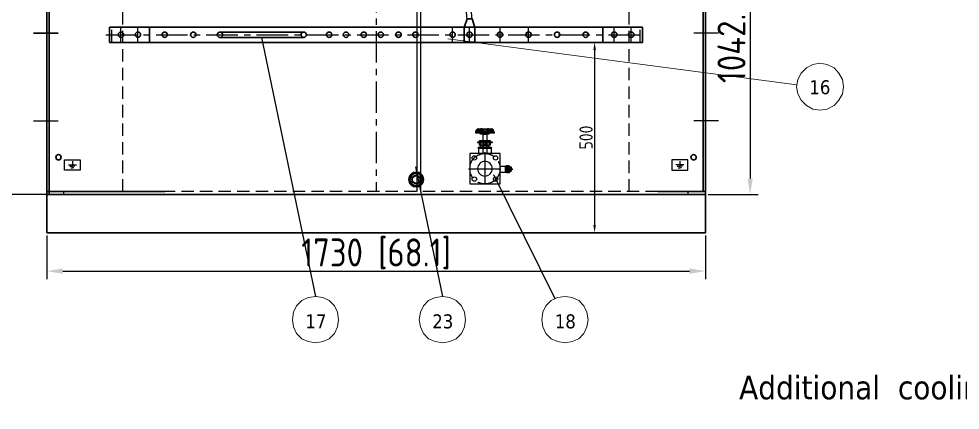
# Model space of a CAD drawing. Header units: millimetres. Extents: x 198356 to 209798, y -190593 to -183267.
# Drawn here: x 199758 to 202230, y -186499 to -185471 of the extents above; entities that cross this region are included whole.
import ezdxf

# ---------------------------------------------------------------- set-up
doc = ezdxf.new("R2010")
doc.units = ezdxf.units.MM
doc.header["$LTSCALE"] = 13
doc.linetypes.add('CENTERX2', pattern=[101.6, 63.5, -12.7, 12.7, -12.7])
doc.linetypes.add('DASHED', pattern=[0.75, 0.5, -0.25])
for name, color, linetype in [('1', 4, 'Continuous'), ('4虚线层', 6, 'DASHED'), ('粗实线', 4, 'Continuous'), ('细实线', 2, 'Continuous')]:
    doc.layers.add(name, color=color, linetype=linetype)
for name, color, linetype, lineweight in [('1粗实线', 4, 'Continuous', 50), ('2细实线', 3, 'Continuous', 20), ('标注、文本', 3, 'Continuous', 25), ('铁心', 3, 'Continuous', 0)]:
    doc.layers.add(name, color=color, linetype=linetype, lineweight=lineweight)
doc.styles.get("Standard").update_dxf_attribs({"font": 'gbenor.shx', "bigfont": 'gbcbig.shx'})
doc.styles.add('Tahoma$001', font='tahoma.ttf', dxfattribs={"height": 2.159784})
doc.styles.add('Tahoma_txtstyle_30.40_0_0', font='tahoma.ttf')
doc.dimstyles.new('1-15', dxfattribs={"dimscale": 10, "dimtxt": 3.5, "dimasz": 2, "dimexe": 1.5, "dimexo": 0.5, "dimgap": 0.5, "dimtad": 1, "dimtoh": 1, "dimdec": 1, "dimdsep": 46, "dimtxsty": 'Standard', "dimcen": 2.5, "dimclrd": 3, "dimclre": 3, "dimclrt": 3, "dimadec": 0, "dimazin": 2, "dimtfac": 1, "dimtdec": 1, "dimtmove": 0, "dimatfit": 2, "dimfxl": 1, "dimarcsym": 0})
doc.dimstyles.new('英寸 1-10', dxfattribs={"dimscale": 14, "dimtxt": 3.5, "dimasz": 2, "dimexe": 1.5, "dimexo": 0.5, "dimgap": 0.5, "dimtad": 1, "dimtoh": 1, "dimdec": 1, "dimdsep": 46, "dimtxsty": 'Standard', "dimcen": 2.5, "dimclrd": 3, "dimclre": 3, "dimclrt": 3, "dimadec": 0, "dimazin": 2, "dimtfac": 1, "dimtdec": 1, "dimtmove": 0, "dimatfit": 2, "dimfxl": 1, "dimarcsym": 0})

# ---------------------------------------------------------------- blocks, each defined once
blk = doc.blocks.new('A$C1DFE2BEF')
at = {"layer": '粗实线'}
h = blk.add_hatch(color=256, dxfattribs=at)
h.dxf.hatch_style = 2
h.paths.add_polyline_path([(99.9, 51.8), (99.9, 32.8), (104.9, 32.8)])
h = blk.add_hatch(color=256, dxfattribs=at)
h.dxf.hatch_style = 2
h.paths.add_polyline_path([(99.9, 51.8), (104.9, 51.8), (104.9, 32.8)])
at = {"layer": '1', "color": 1, "linetype": 'CENTERX2', "lineweight": -3, "ltscale": 0.1}
for p, q in [((43.3, 87.1), (43.3, 0)), ((0, 43.6), (86.7, 43.6))]:
    blk.add_line(p, q, dxfattribs=at)
at = {"layer": '1'}
blk.add_lwpolyline([(83.3, 83.6), (3.3, 83.6), (3.3, 3.6), (83.3, 3.6)], close=True, dxfattribs=at)
at = {"layer": '1', "color": 1, "linetype": 'CENTERX2', "lineweight": -3, "ltscale": 0.1}
blk.add_circle((43.3, 43.6), 40, dxfattribs=at)
at = {"layer": '1'}
for centre in [(15.5, 72), (71.2, 72), (15.5, 16.4), (71.2, 16.4)]:
    blk.add_circle(centre, 5.76, dxfattribs=at)
blk.add_arc((43.3, 43.6), 19.2, 305.0033, 302.381, dxfattribs=at)
at = {"layer": '粗实线'}
for points in [[(25.6, 148.6), (23, 147.3), (20.5, 144.8)], [(35.7, 148.6), (33.2, 148.6), (29.4, 146), (28.1, 142.2)], [(38.3, 142.2), (37, 147.3), (35.7, 148.6)], [(48.4, 142.2), (49.7, 147.3), (49.7, 148.6)], [(58.6, 142.2), (56, 146), (52.2, 148.6)], [(66.2, 144.8), (63.7, 147.3), (61.1, 148.6)], [(67.5, 139.7), (67.5, 137.1), (19.2, 137.1), (19.2, 139.7)], [(58.6, 139.7), (67.5, 139.7), (67.5, 137.1), (19.2, 137.1), (19.2, 139.7), (28.1, 139.7)], [(25.6, 147.3), (23, 146), (20.5, 144.8)], [(25.6, 146), (24.3, 144.8), (23, 143.5)], [(25.6, 144.8), (24.3, 144.8), (23, 143.5)], [(33.2, 146), (31.9, 144.8), (30.6, 142.2)], [(33.2, 144.8), (31.9, 144.8), (30.6, 142.2)], [(30.6, 137.1), (30.6, 142.2), (30.6, 139.7)], [(30.6, 139.7), (56, 139.7)], [(35.7, 142.2), (35.7, 144.8), (34.5, 146)], [(35.7, 142.2), (34.5, 144.8)], [(35.7, 144.8), (35.7, 146)], [(52.2, 146), (51, 146), (51, 144.8), (51, 142.2)], [(52.2, 144.8), (51, 144.8)], [(56, 142.2), (54.8, 144.8), (52.2, 146)], [(56, 142.2), (54.8, 144.8), (52.2, 144.8)], [(56, 137.1), (56, 142.2), (56, 139.7)], [(64.9, 144.8), (63.7, 146), (61.1, 147.3)], [(63.7, 143.5), (62.4, 144.8), (61.1, 146)], [(63.7, 143.5), (62.4, 144.8), (61.1, 144.8)], [(29.4, 114.3), (29.4, 118.1), (57.3, 118.1), (57.3, 114.3)], [(57.3, 111.7), (57.3, 105.4), (29.4, 105.4), (29.4, 111.7)], [(83.3, 50.5), (97.3, 50.5), (97.3, 34), (83.3, 34)], [(108.7, 35.3), (108.7, 49.3), (108.7, 50.5), (107.5, 50.5)], [(107.5, 34), (108.7, 34), (108.7, 35.3)], [(110, 36.6), (110, 48), (108.7, 48)], [(110, 36.6), (108.7, 35.3)], [(112.6, 36.6), (112.6, 48), (110, 48)], [(112.6, 48), (112.6, 46.7)], [(112.6, 36.6), (112.6, 37.8)], [(115.1, 42.9), (115.1, 41.7), (113.8, 41.7), (113.8, 42.9), (115.1, 42.9), (115.1, 40.4), (115.1, 42.9), (115.1, 41.7), (115.1, 40.4)]]:
    blk.add_lwpolyline(points, dxfattribs=at)
for points in [[(53.5, 137.1), (53.5, 134.6), (31.9, 134.6), (31.9, 137.1)], [(48.4, 134.6), (48.4, 83.6), (38.3, 83.6), (38.3, 134.6)], [(62.4, 114.3), (62.4, 113), (24.3, 113), (24.3, 114.3)], [(62.4, 113), (62.4, 111.7), (24.3, 111.7), (24.3, 113)], [(59.9, 100.3), (59.9, 96.5), (26.8, 96.5), (26.8, 100.3)], [(53.5, 105.4), (53.5, 100.3), (31.9, 100.3), (31.9, 105.4)], [(104.9, 51.8), (104.9, 32.8), (99.9, 32.8), (99.9, 51.8)], [(107.5, 50.5), (107.5, 34), (106.2, 34), (106.2, 50.5)], [(99.9, 49.3), (99.9, 35.3), (97.3, 35.3), (97.3, 49.3)], [(113.8, 44.2), (113.8, 40.4), (112.6, 40.4), (112.6, 44.2)]]:
    blk.add_lwpolyline(points, close=True, dxfattribs=at)
for points in [[(25.6, 148.6), (25.6, 148.6), (61.1, 148.6), (61.1, 148.6)], [(40.8, 148.6), (40.8, 148.6), (40.8, 137.1), (40.8, 137.1)], [(45.9, 148.6), (45.9, 148.6), (45.9, 137.1), (45.9, 137.1)], [(52.2, 148.6), (52.2, 148.6), (49.7, 148.6), (49.7, 148.6)], [(49.7, 147.3), (49.7, 147.3), (49.7, 148.6), (49.7, 148.6)], [(19.2, 139.7), (19.2, 139.7), (20.5, 144.8), (20.5, 144.8)], [(19.2, 139.7), (19.2, 139.7), (20.5, 144.8), (20.5, 144.8)], [(20.5, 139.7), (20.5, 139.7), (23, 143.5), (23, 143.5)], [(21.8, 139.7), (21.8, 139.7), (23, 143.5), (23, 143.5)], [(28.1, 139.7), (28.1, 139.7), (21.8, 139.7), (21.8, 139.7)], [(23, 142.2), (23, 142.2), (28.1, 142.2), (28.1, 142.2)], [(25.6, 147.3), (25.6, 147.3), (30.6, 147.3), (30.6, 147.3)], [(25.6, 146), (25.6, 146), (29.4, 146), (29.4, 146)], [(25.6, 144.8), (25.6, 144.8), (29.4, 144.8), (29.4, 144.8)], [(28.1, 142.2), (28.1, 142.2), (28.1, 137.1), (28.1, 137.1)], [(28.1, 139.7), (28.1, 139.7), (30.6, 139.7), (30.6, 139.7)], [(30.6, 142.2), (30.6, 142.2), (56, 142.2), (56, 142.2)], [(56, 139.7), (56, 139.7), (30.6, 139.7), (30.6, 139.7)], [(33.2, 146), (33.2, 146), (34.5, 146), (34.5, 146)], [(33.2, 144.8), (33.2, 144.8), (34.5, 144.8), (34.5, 144.8)], [(51, 144.8), (51, 144.8), (49.7, 142.2), (49.7, 142.2)], [(52.2, 146), (52.2, 146), (52.2, 147.3), (52.2, 147.3)], [(52.2, 144.8), (52.2, 144.8), (52.2, 146), (52.2, 146)], [(61.1, 147.3), (61.1, 147.3), (54.8, 147.3), (54.8, 147.3)], [(61.1, 146), (61.1, 146), (57.3, 146), (57.3, 146)], [(61.1, 144.8), (61.1, 144.8), (57.3, 144.8), (57.3, 144.8)], [(58.6, 142.2), (58.6, 142.2), (63.7, 142.2), (63.7, 142.2)], [(63.7, 142.2), (63.7, 142.2), (58.6, 142.2), (58.6, 142.2)], [(58.6, 142.2), (58.6, 142.2), (58.6, 137.1), (58.6, 137.1)], [(67.5, 139.7), (67.5, 139.7), (58.6, 139.7), (58.6, 139.7)], [(58.6, 139.7), (58.6, 139.7), (64.9, 139.7), (64.9, 139.7)], [(64.9, 139.7), (64.9, 139.7), (63.7, 143.5), (63.7, 143.5)], [(64.9, 139.7), (64.9, 139.7), (63.7, 143.5), (63.7, 143.5)], [(67.5, 139.7), (67.5, 139.7), (64.9, 144.8), (64.9, 144.8)], [(67.5, 139.7), (67.5, 139.7), (66.2, 144.8), (66.2, 144.8)], [(67.5, 137.1), (67.5, 137.1), (67.5, 139.7), (67.5, 139.7)], [(31.9, 118.1), (31.9, 118.1), (31.9, 114.3), (31.9, 114.3)], [(31.9, 111.7), (31.9, 111.7), (31.9, 105.4), (31.9, 105.4)], [(35.7, 100.3), (35.7, 100.3), (35.7, 96.5), (35.7, 96.5)], [(37, 100.3), (37, 100.3), (37, 96.5), (37, 96.5)], [(40.8, 118.1), (40.8, 118.1), (40.8, 114.3), (40.8, 114.3)], [(40.8, 111.7), (40.8, 111.7), (40.8, 105.4), (40.8, 105.4)], [(44.6, 118.1), (44.6, 118.1), (44.6, 114.3), (44.6, 114.3)], [(44.6, 111.7), (44.6, 111.7), (44.6, 105.4), (44.6, 105.4)], [(49.7, 100.3), (49.7, 100.3), (49.7, 96.5), (49.7, 96.5)], [(51, 100.3), (51, 100.3), (51, 96.5), (51, 96.5)], [(54.8, 118.1), (54.8, 118.1), (54.8, 114.3), (54.8, 114.3)], [(54.8, 111.7), (54.8, 111.7), (54.8, 105.4), (54.8, 105.4)], [(26.8, 96.5), (26.8, 96.5), (26.8, 83.6), (26.8, 83.6)], [(59.9, 96.5), (59.9, 96.5), (59.9, 83.6), (59.9, 83.6)], [(106.2, 50.5), (106.2, 50.5), (104.9, 50.5), (104.9, 50.5)], [(107.5, 50.5), (107.5, 50.5), (107.5, 51.8), (107.5, 51.8)], [(106.2, 34), (106.2, 34), (104.9, 34), (104.9, 34)], [(107.5, 34), (107.5, 34), (107.5, 35.3), (107.5, 35.3)], [(112.6, 36.6), (112.6, 36.6), (110, 36.6), (110, 36.6)], [(112.6, 48), (112.6, 48), (112.6, 49.3), (112.6, 49.3)], [(112.6, 46.7), (112.6, 46.7), (112.6, 37.8), (112.6, 37.8)], [(112.6, 36.6), (112.6, 36.6), (112.6, 37.8), (112.6, 37.8)]]:
    blk.add_open_spline(points, degree=3, dxfattribs=at)
blk = doc.blocks.new('257561')
at = {"layer": '标注、文本'}
for p, q in [((851.7, 2214.1), (862.1, 2214.1)), ((856.9, 2219.1), (856.9, 2214.1)), ((853.4, 2212.2), (856.9, 2212.2)), ((854.7, 2210.2), (856.9, 2210.2)), ((860.3, 2212.2), (856.9, 2212.2)), ((859, 2210.2), (856.9, 2210.2))]:
    blk.add_line(p, q, dxfattribs=at)
blk = doc.blocks.new('*U96')
at = {"layer": '1', "color": 1, "linetype": 'CENTERX2', "lineweight": -3, "ltscale": 0.1}
blk.add_line((32.5, 0), (-32.5, 0), dxfattribs=at)
blk = doc.blocks.new('*D105')
at = {"layer": '2细实线', "color": 3, "linetype": 'ByBlock', "lineweight": -2}
for p, q in [((199830.8, -186039.8), (199830.8, -186154.8)), ((201560.8, -186039.8), (201560.8, -186154.8)), ((199872.8, -186133.8), (201518.8, -186133.8))]:
    blk.add_line(p, q, dxfattribs=at)
at = {"layer": '2细实线', "color": 3, "linetype": 'ByBlock'}
for points in [[(199872.8, -186126.8), (199872.8, -186140.8), (199830.8, -186133.8)], [(201518.8, -186126.8), (201518.8, -186140.8), (201560.8, -186133.8)]]:
    blk.add_solid(points, dxfattribs=at)
at = {"layer": 'Defpoints', "color": 0, "linetype": 'ByBlock'}
for p in [(199830.8, -186032.8), (201560.8, -186032.8), (201560.8, -186133.8)]:
    blk.add_point(p, dxfattribs=at)
at = {"layer": '2细实线', "color": 3, "linetype": 'ByBlock', "insert": (200695.8, -186088.5), "char_height": 73.5, "attachment_point": 5}
blk.add_mtext('1730 [68.1]', dxfattribs=at)
blk = doc.blocks.new('*D107')
at = {"layer": '2细实线', "color": 3, "linetype": 'ByBlock', "lineweight": -2}
for p, q in [((201307.4, -184890.3), (201699.3, -184890.3)), ((201678.3, -184932.3), (201678.3, -185890.8)), ((201567.8, -185932.8), (201699.3, -185932.8))]:
    blk.add_line(p, q, dxfattribs=at)
at = {"layer": '2细实线', "color": 3, "linetype": 'ByBlock'}
for points in [[(201671.3, -184932.3), (201685.3, -184932.3), (201678.3, -184890.3)], [(201671.3, -185890.8), (201685.3, -185890.8), (201678.3, -185932.8)]]:
    blk.add_solid(points, dxfattribs=at)
at = {"layer": 'Defpoints', "color": 0, "linetype": 'ByBlock'}
for p in [(201300.4, -184890.3), (201560.8, -185932.8), (201678.3, -185932.8)]:
    blk.add_point(p, dxfattribs=at)
at = {"layer": '2细实线', "color": 3, "linetype": 'ByBlock', "insert": (201633, -185411.6), "char_height": 73.5, "attachment_point": 5, "rotation": 90}
blk.add_mtext('1042.5 [41.0]', dxfattribs=at)
blk = doc.blocks.new('*D115')
at = {"layer": '2细实线', "color": 3, "linetype": 'ByBlock', "lineweight": -2}
for p, q in [((200018.5, -185082.8), (199700.5, -185082.8)), ((199721.5, -185124.8), (199721.5, -185890.8)), ((199954.8, -185932.8), (199700.5, -185932.8))]:
    blk.add_line(p, q, dxfattribs=at)
at = {"layer": '2细实线', "color": 3, "linetype": 'ByBlock'}
for points in [[(199714.5, -185124.8), (199728.5, -185124.8), (199721.5, -185082.8)], [(199714.5, -185890.8), (199728.5, -185890.8), (199721.5, -185932.8)]]:
    blk.add_solid(points, dxfattribs=at)
at = {"layer": 'Defpoints', "color": 0, "linetype": 'ByBlock'}
for p in [(200025.5, -185082.8), (199721.5, -185932.8), (199961.8, -185932.8)]:
    blk.add_point(p, dxfattribs=at)
at = {"layer": '2细实线', "color": 3, "linetype": 'ByBlock', "insert": (199676.2, -185507.8), "char_height": 73.5, "attachment_point": 5, "rotation": 90}
blk.add_mtext('850 [33.5]', dxfattribs=at)
blk = doc.blocks.new('*U97')
at = {"layer": '1', "color": 1, "linetype": 'CENTERX2', "lineweight": -3, "ltscale": 0.1}
blk.add_line((32.5, 0), (-32.5, 0), dxfattribs=at)
blk = doc.blocks.new('A$C08576B93')
at = {"layer": '1', "color": 1, "linetype": 'CENTERX2', "lineweight": -3, "ltscale": 0.1}
for p, q in [((30, 0), (30, 40)), ((74.5, 0), (74.5, 40))]:
    blk.add_line(p, q, dxfattribs=at)
at = {"layer": '4虚线层', "ltscale": 5}
blk.add_line((6, 0), (6, 40), dxfattribs=at)
at = {"layer": '粗实线', "lineweight": 30}
for p, q in [((0, 40), (104.5, 40)), ((0, 0), (0, 40)), ((104.5, 40), (104.5, 0)), ((104.5, 0), (0, 0))]:
    blk.add_line(p, q, dxfattribs=at)
for centre in [(30, 20), (74.5, 20)]:
    blk.add_circle(centre, 7.15, dxfattribs=at)
blk = doc.blocks.new('*D104')
at = {"layer": '1', "color": 3, "lineweight": -2}
for p, q in [((202528.5, -188629.7), (202528.5, -188421.9)), ((203053.5, -188629.7), (203053.5, -188421.9)), ((202566, -188444.4), (203016, -188444.4))]:
    blk.add_line(p, q, dxfattribs=at)
at = {"layer": '1', "color": 3}
for points in [[(202566, -188438.1), (202566, -188450.6), (202528.5, -188444.4)], [(203016, -188438.1), (203016, -188450.6), (203053.5, -188444.4)]]:
    blk.add_solid(points, dxfattribs=at)
at = {"layer": 'Defpoints', "color": 0}
for p in [(201248.8, -185532.8), (201269.8, -186032.8), (201270.9, -186032.8), (203053.5, -188444.4), (202528.5, -188629.7), (203053.5, -188629.7)]:
    blk.add_point(p, dxfattribs=at)
at = {"layer": '标注、文本', "color": 3, "lineweight": -2}
for p, q in [((201253.8, -185532.8), (201284.8, -185532.8)), ((201269.8, -185552.8), (201269.8, -186012.8)), ((201265.9, -186032.8), (201254.8, -186032.8))]:
    blk.add_line(p, q, dxfattribs=at)
at = {"layer": '标注、文本', "color": 3}
for points in [[(201266.5, -185552.8), (201273.2, -185552.8), (201269.8, -185532.8)], [(201266.5, -186012.8), (201273.2, -186012.8), (201269.8, -186032.8)]]:
    blk.add_solid(points, dxfattribs=at)
at = {"layer": '1', "color": 2, "insert": (202791, -188409.5), "char_height": 52.5, "attachment_point": 5}
blk.add_mtext('3.5[89]', dxfattribs=at)
at = {"layer": '标注、文本', "color": 3, "insert": (201247.3, -185782.8), "char_height": 35, "attachment_point": 5, "rotation": 90}
blk.add_mtext('500', dxfattribs=at)
blk = doc.blocks.new('A$C3970166B')
at = {"layer": '标注、文本', "color": 4, "lineweight": 30}
for points in [[(20.3, 13.5), (18.6, 16.9), (16.1, 19.5), (12.7, 20.3), (9.3, 19.5), (6.8, 16.9), (5.1, 13.5), (6.8, 9.3), (9.3, 6.8), (12.7, 5.9), (16.1, 6.8), (18.6, 9.3)], [(19.5, 16.9), (12.7, 20.3), (5.9, 16.9), (5.9, 9.3), (12.7, 5.9), (19.5, 9.3)]]:
    blk.add_lwpolyline(points, close=True, dxfattribs=at)
for major_axis, ratio in [((0, 13.1), 0.967742), ((-11, 0), 0.961538)]:
    blk.add_ellipse((12.7, 13.1), major_axis=major_axis, ratio=ratio, start_param=0, end_param=6.283185, dxfattribs=at)

msp = doc.modelspace()

# ---------------------------------------------------------------- linework, layer by layer
at = {"layer": '1', "color": 1, "linetype": 'CENTERX2', "lineweight": -3, "ltscale": 0.1}
for p, q in [((200695.829, -184182.807), (200695.829, -185924.802)), ((200896.829, -185532.802), (200896.829, -185492.802)), ((200941.329, -185532.802), (200941.329, -185492.802)), ((201021.329, -185532.802), (201021.329, -185492.802)), ((201021.329, -185532.802), (201021.329, -185492.802)), ((201096.329, -185532.802), (201096.329, -185492.802)), ((201096.329, -185532.802), (201096.329, -185492.802)), ((199796.248, -185508.807), (199861.248, -185508.807)), ((199985.829, -185512.802), (201400.829, -185512.802)), ((199796.248, -185738.807), (199861.248, -185738.807))]:
    msp.add_line(p, q, dxfattribs=at)
at = {"layer": '4虚线层', "ltscale": 5}
for p, q in [((200030.829, -185924.802), (200030.829, -184189.802)), ((201360.829, -185924.802), (201360.829, -184189.802)), ((199875.829, -185932.802), (199875.829, -185924.802)), ((201435.829, -185924.802), (199955.829, -185924.802)), ((201515.829, -185932.802), (201515.829, -185924.802))]:
    msp.add_line(p, q, dxfattribs=at)
at = {"layer": '标注、文本', "color": 4, "lineweight": 30}
for p, q in [((199830.829, -186032.802), (199830.829, -184057.807)), ((199836.829, -185932.802), (199836.829, -184063.807)), ((201554.829, -185924.802), (201554.829, -184063.807)), ((201560.829, -186032.802), (201560.829, -184057.807)), ((200934.833, -185471.036), (200927.436, -185493.464)), ((200934.833, -185471.036), (200927.436, -185493.464)), ((200947.825, -185471.036), (200955.222, -185493.464)), ((200947.825, -185471.036), (200955.222, -185493.464)), ((201560.829, -185852.802), (201560.829, -185752.802)), ((200140.829, -185924.802), (199830.829, -185924.802)), ((201435.829, -185924.802), (201560.829, -185924.802)), ((201560.829, -185932.802), (199830.829, -185932.802)), ((201560.829, -186032.802), (199830.829, -186032.802))]:
    msp.add_line(p, q, dxfattribs=at)
at = {"layer": '标注、文本'}
msp.add_line((200934.833, -185471.036), (200947.825, -185471.036), dxfattribs=at)
msp.add_line((200934.833, -185471.036), (200947.825, -185471.036), dxfattribs=at)
msp.add_line((200934.833, -185471.036), (200947.825, -185471.036), dxfattribs=at)
msp.add_line((200934.833, -185471.036), (200947.825, -185471.036), dxfattribs=at)
msp.add_line((200934.833, -185471.036), (200947.825, -185471.036), dxfattribs=at)
msp.add_line((200934.833, -185471.036), (200947.825, -185471.036), dxfattribs=at)
at = {"layer": '标注、文本', "ltscale": 16.7707}
for p, q in [((200537.619, -186200.248), (200395.829, -185519.802)), ((200870.959, -186200.248), (200800.064, -185860.025)), ((201166.009, -186206.3), (201004.813, -185880.529))]:
    msp.add_line(p, q, dxfattribs=at)
at = {"layer": '标注、文本', "color": 4, "lineweight": 30}
for points in [[(200934.833, -185471.036), (200947.825, -185471.036)], [(200934.833, -185471.036), (200947.825, -185471.036)], [(200934.833, -185471.036), (200947.825, -185471.036)], [(200934.833, -185471.036), (200947.825, -185471.036)], [(200955.222, -185493.464), (200955.222, -185532.372), (200927.436, -185532.372), (200927.436, -185493.464)]]:
    msp.add_lwpolyline(points, dxfattribs=at)
at = {"layer": '标注、文本'}
for points in [[(199877.341, -185841.052), (199918.861, -185841.052), (199918.861, -185868.761), (199877.341, -185868.761)], [(201514.317, -185841.052), (201472.797, -185841.052), (201472.797, -185868.761), (201514.317, -185868.761)]]:
    msp.add_lwpolyline(points, close=True, dxfattribs=at)
for points in [[(200934.833, -185471.036), (200931.926, -185430.804), (200939.328, -185278.569), (200957.271, -185166.13), (200944.891, -184949.556), (200920.829, -184890.302)], [(200947.825, -185471.036), (200944.918, -185430.804), (200952.32, -185278.569), (200970.263, -185166.13), (200957.883, -184949.556), (200933.821, -184890.302)]]:
    msp.add_spline(points, degree=3, dxfattribs=at)
at = {"layer": '粗实线'}
for p, q in [((200802.829, -184063.807), (200802.829, -185924.802)), ((200812.829, -184063.807), (200812.829, -185924.802))]:
    msp.add_line(p, q, dxfattribs=at)
at = {"layer": '粗实线', "lineweight": 30}
for p, q in [((200738.052, -185492.802), (200633.552, -185492.802)), ((200715.829, -185492.802), (200971.329, -185492.802)), ((200633.552, -185532.802), (200738.052, -185532.802)), ((200971.329, -185532.802), (200715.829, -185532.802))]:
    msp.add_line(p, q, dxfattribs=at)
for centre, radius in [((200140.829, -185512.802), 7), ((200215.829, -185512.802), 7), ((200285.829, -185512.802), 7), ((200505.829, -185512.802), 7), ((200572.404, -185512.802), 7.15), ((200616.904, -185512.802), 7.15), ((200663.552, -185512.802), 7.15), ((200708.052, -185512.802), 7.15), ((200754.699, -185512.802), 7.15), ((200799.199, -185512.802), 7.15), ((200896.829, -185512.802), 7.15), ((200941.329, -185512.802), 7.15), ((201021.329, -185512.802), 7.15), ((201021.329, -185512.802), 7.15), ((201021.329, -185512.802), 7), ((201096.329, -185512.802), 7.15), ((201096.329, -185512.802), 7.15), ((201096.329, -185512.802), 7), ((201171.329, -185512.802), 7), ((201246.329, -185512.802), 7), ((199861.806, -185834.602), 7), ((201529.852, -185834.602), 7)]:
    msp.add_circle(centre, radius, dxfattribs=at)
at = {"layer": '细实线', "color": 4, "lineweight": 30}
for p, q in [((199995.829, -185492.802), (200715.829, -185492.802)), ((199995.829, -185492.802), (199995.829, -185532.802)), ((200285.829, -185505.802), (200505.829, -185505.802)), ((200715.829, -185492.802), (201395.829, -185492.802)), ((201395.829, -185492.802), (201395.829, -185532.802)), ((200285.829, -185519.802), (200505.829, -185519.802)), ((199995.829, -185532.802), (200715.829, -185532.802)), ((200715.829, -185532.802), (201395.829, -185532.802))]:
    msp.add_line(p, q, dxfattribs=at)
at = {"layer": '铁心'}
msp.add_lwpolyline([(200883.964, -185523.6), (201801.123, -185644.444)], dxfattribs=at)
for points in [[(201861.753, -185587.737), (201843.381, -185590.749), (201826.514, -185600.085), (201812.66, -185613.94), (201803.323, -185630.807), (201800.311, -185649.48), (201803.323, -185667.853), (201812.66, -185685.02), (201826.514, -185698.875), (201843.381, -185707.911), (201861.753, -185711.224), (201880.427, -185707.911), (201898.799, -185698.875), (201911.148, -185685.02), (201920.485, -185667.853), (201923.497, -185649.48), (201920.485, -185630.807), (201911.148, -185613.94), (201898.799, -185600.085), (201880.427, -185590.749)], [(200475.876, -186261.991), (200478.888, -186241.812), (200486.718, -186224.945), (200500.573, -186211.091), (200517.44, -186203.26), (200537.619, -186200.248), (200555.992, -186203.26), (200572.858, -186211.091), (200586.713, -186224.945), (200594.544, -186241.812), (200597.555, -186261.991), (200594.544, -186280.364), (200586.713, -186297.531), (200572.858, -186311.386), (200555.992, -186318.916), (200537.619, -186321.928), (200517.44, -186318.916), (200500.573, -186311.386), (200486.718, -186297.531), (200478.888, -186280.364)], [(200809.216, -186261.991), (200812.227, -186241.812), (200820.058, -186224.945), (200833.913, -186211.091), (200850.779, -186203.26), (200870.959, -186200.248), (200889.331, -186203.26), (200906.198, -186211.091), (200920.053, -186224.945), (200927.883, -186241.812), (200930.895, -186261.991), (200927.883, -186280.364), (200920.053, -186297.531), (200906.198, -186311.386), (200889.331, -186318.916), (200870.959, -186321.928), (200850.779, -186318.916), (200833.913, -186311.386), (200820.058, -186297.531), (200812.227, -186280.364)], [(201130.993, -186261.991), (201134.005, -186241.812), (201141.836, -186224.945), (201155.69, -186211.091), (201172.557, -186203.26), (201192.736, -186200.248), (201211.109, -186203.26), (201227.975, -186211.091), (201241.83, -186224.945), (201249.661, -186241.812), (201252.673, -186261.991), (201249.661, -186280.364), (201241.83, -186297.531), (201227.975, -186311.386), (201211.109, -186318.916), (201192.736, -186321.928), (201172.557, -186318.916), (201155.69, -186311.386), (201141.836, -186297.531), (201134.005, -186280.364)]]:
    msp.add_lwpolyline(points, close=True, dxfattribs=at)

# ---------------------------------------------------------------- block references
at = {"layer": '1粗实线', "color": 0, "linetype": 'ByBlock', "lineweight": -2}
for name, p in [('*U97', (199828.748, -185508.807)), ('*U96', (201562.91, -185508.807)), ('*U96', (201562.91, -185738.807))]:
    msp.add_blockref(name, p, dxfattribs=at)
at = {"layer": '标注、文本'}
for name, p in [('A$C08576B93', (199995.829, -185532.802)), ('A$C08576B93', (199995.829, -185532.802)), ('A$C1DFE2BEF', (200938.435, -185908.363))]:
    msp.add_blockref(name, p, dxfattribs=at)
at = {"layer": '标注、文本', "xscale": -1}
msp.add_blockref('A$C08576B93', (201395.829, -185532.802), dxfattribs=at)
msp.add_blockref('A$C08576B93', (201395.829, -185532.802), dxfattribs=at)
msp.add_blockref('A$C08576B93', (201395.829, -185532.802), dxfattribs=at)
msp.add_blockref('A$C08576B93', (201395.829, -185532.802), dxfattribs=at)
at = {"layer": '标注、文本'}
for name, p, xscale, yscale, zscale in [('257561', (198184.352, -190282.763), 2, 2, 2), ('257561', (203207.283, -190282.763), -2, 2, 2), ('A$C3970166B', (200782.134, -185912.768), 1.5, 1.5, 1.5)]:
    msp.add_blockref(name, p, dxfattribs=dict(at, xscale=xscale, yscale=yscale, zscale=zscale))

# ---------------------------------------------------------------- texts
at = {"layer": '铁心', "style": 'Tahoma$001'}
for s, height, p in [('16', 36.6818, (201833.901, -185669.036)), ('17', 36.7741, (200510.115, -186284.153)), ('23', 36.7741, (200843.455, -186284.153)), ('18', 36.7741, (201165.232, -186284.153))]:
    msp.add_text(s, height=height, dxfattribs=at).set_placement(p)
at = {"layer": '铁心', "insert": (201649.329, -186408.223), "char_height": 62.30684, "width": 813.1404, "attachment_point": 1, "style": 'Tahoma_txtstyle_30.40_0_0'}
msp.add_mtext('Additional  cooling', dxfattribs=at)

# ---------------------------------------------------------------- dimensions: what is measured, and where the dimension line sits
at = {"layer": '2细实线', "linetype": 'ByBlock'}
for base, p1, p2, picture, middle in [((201678.255, -185932.802), (201300.416, -184890.302), (201560.829, -185932.802), '*D107', (201632.973, -185411.552)), ((199721.474, -185932.802), (200025.476, -185082.783), (199961.799, -185932.802), '*D115', (199676.193, -185507.793))]:
    dim = msp.add_linear_dim(base=base, p1=p1, p2=p2, angle=90, dimstyle='英寸 1-10', override={"dimtxt": 5.25, "dimasz": 3}, dxfattribs=at)
    dim.commit()
    dim.dimension.update_dxf_attribs({"geometry": picture, "text_midpoint": middle})
dim = msp.add_linear_dim(base=(201560.829, -186133.802), p1=(199830.829, -186032.802), p2=(201560.829, -186032.802), dimstyle='英寸 1-10', override={"dimtxt": 5.25, "dimasz": 3}, dxfattribs=at)
dim.commit()
dim.dimension.update_dxf_attribs({"geometry": '*D105', "text_midpoint": (200695.829, -186088.521)})
at = {"layer": '标注、文本'}
dim = msp.add_linear_dim(base=(201269.819, -186032.802), p1=(201248.772, -185532.802), p2=(201270.864, -186032.802), angle=90, dimstyle='1-15', dxfattribs=at)
dim.commit()
dim.dimension.update_dxf_attribs({"geometry": '*D104', "text_midpoint": (201247.319, -185782.802)})

doc.saveas('drawing.dxf')
